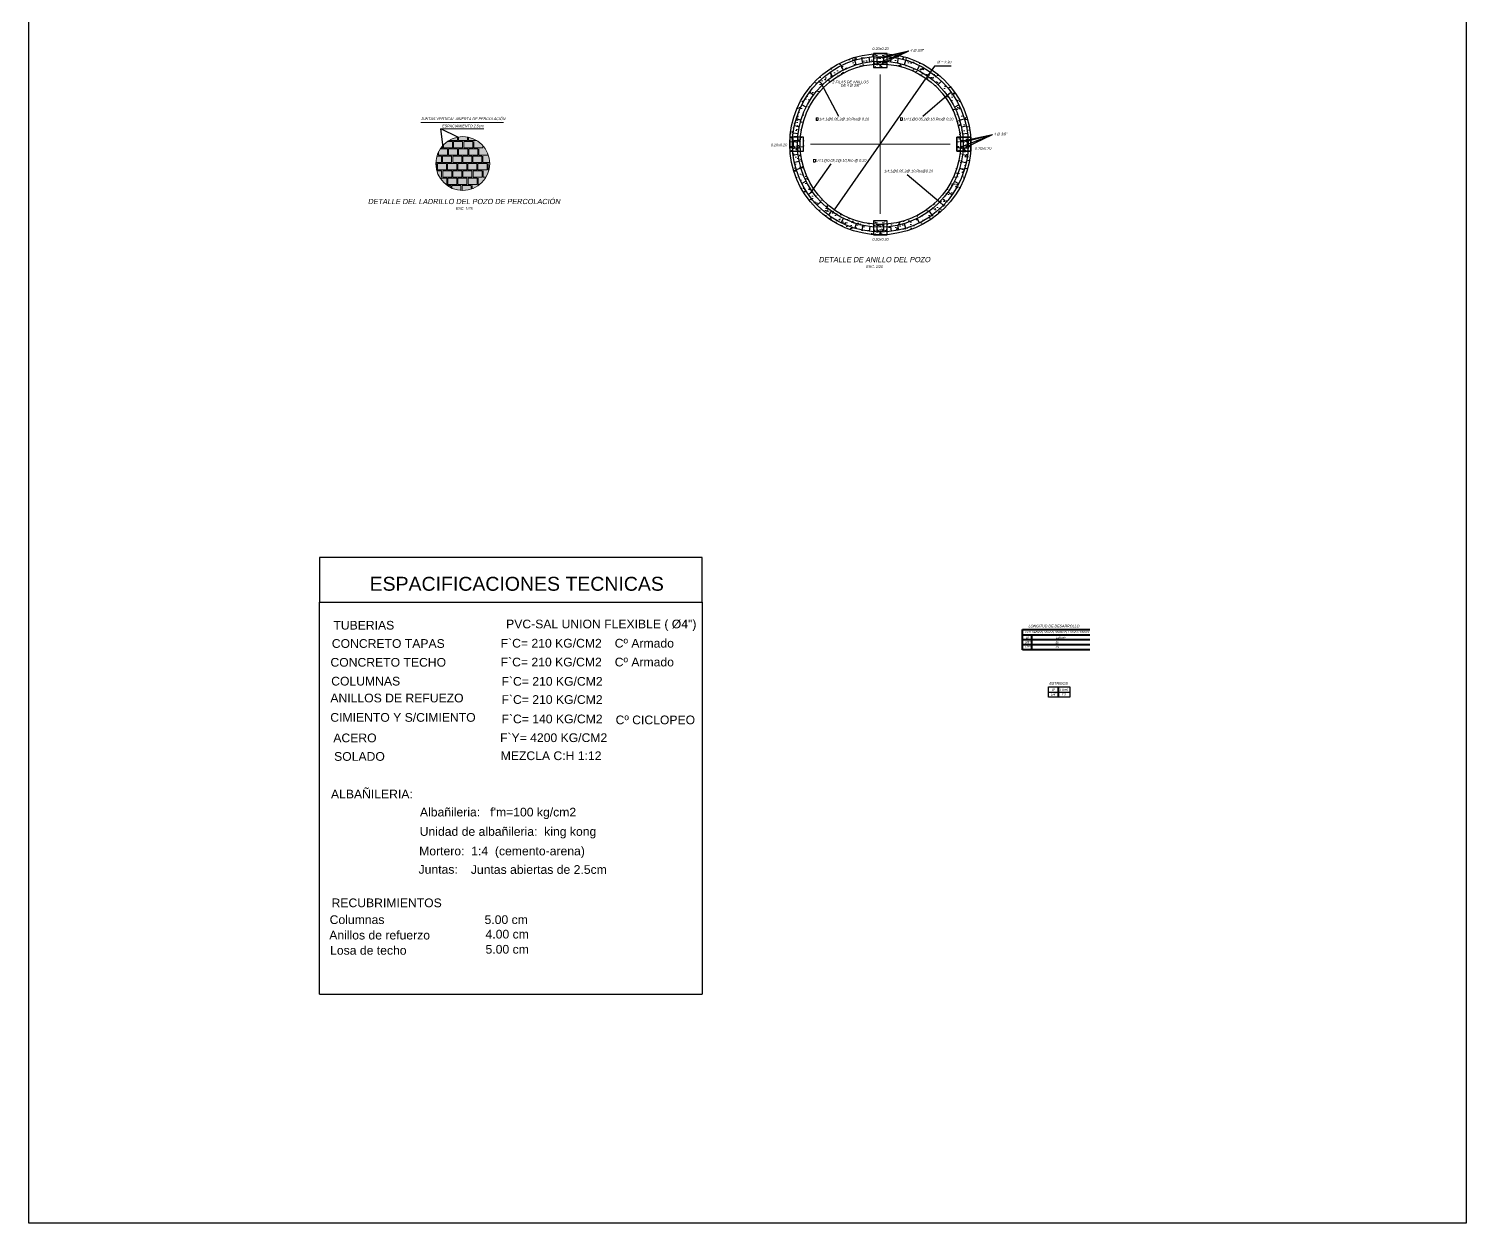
# Model space of a CAD drawing. Header units: metres. Extents: x 4293 to 4528, y 2596 to 2639.
# Drawn here: x 4455.47 to 4476.09, y 2603.57 to 2620.7 of the extents above; entities that cross this region are included whole.
import ezdxf
from ezdxf.enums import TextEntityAlignment as Align

# ---------------------------------------------------------------- set-up
doc = ezdxf.new("R2010")
doc.units = ezdxf.units.M
for name, color, linetype, lineweight in [('a. acero', 150, 'Continuous', 25), ('A. ESÈCIFICACIONES', 7, 'Continuous', 15), ('a. Ladrillos', 24, 'Continuous', 15), ('a. titulos', 106, 'Continuous', 25), ('A.Pen 0.3', 3, 'Continuous', 30), ('A.Texto', 180, 'Continuous', 5), ('cimiento', 6, 'Continuous', 30), ('concreto', 252, 'Continuous', 5), ('Cotas', 170, 'Continuous', 5), ('Muro', 7, 'Continuous', 40), ('Sombreados', 8, 'Continuous', 5)]:
    doc.layers.add(name, color=color, linetype=linetype, lineweight=lineweight)
doc.styles.add('ARIAL', font='arial.ttf', dxfattribs={"oblique": 10})
doc.styles.add('Cotas', font='arial.ttf', dxfattribs={"height": 0.2})
doc.styles.get("Standard").update_dxf_attribs({"font": 'simplex.shx'})
doc.dimstyles.new('Esc 1-25', dxfattribs={"dimscale": 0.25, "dimtxt": 0.15, "dimasz": 0.125, "dimexe": 0.1, "dimexo": 0.1, "dimgap": 0.15, "dimtad": 2, "dimtih": 1, "dimtoh": 1, "dimzin": 4, "dimdsep": 46, "dimtxsty": 'ARIAL', "dimblk": 'ARCHTICK', "dimcen": 0.5, "dimdle": 0.1, "dimadec": 0, "dimazin": 0, "dimtfac": 1, "dimtofl": 0, "dimtmove": 2, "dimatfit": 3, "dimfxl": 1, "dimtolj": 1, "dimtzin": 0, "dimarcsym": 1})
doc.dimstyles.new('Esc 1-25$3', dxfattribs={"dimscale": 0.25, "dimtxt": 0.15, "dimasz": 0.125, "dimexe": 0.1, "dimexo": 0.1, "dimgap": 0.15, "dimtad": 2, "dimtih": 1, "dimtoh": 1, "dimzin": 1, "dimdsep": 46, "dimtxsty": 'ARIAL', "dimcen": 0.5, "dimdle": 0.1, "dimadec": 0, "dimazin": 0, "dimtfac": 1, "dimtmove": 0, "dimatfit": 3, "dimfxl": 1, "dimtolj": 1, "dimtzin": 0, "dimarcsym": 1})
doc.dimstyles.new('ISO-25', dxfattribs={"dimtxt": 0.1, "dimasz": 0.1, "dimexe": 0.1, "dimexo": 0.075, "dimgap": 0.08, "dimtad": 2, "dimtih": 1, "dimtoh": 1, "dimzin": 1, "dimtxsty": 'Standard', "dimblk": 'ARCHTICK', "dimcen": 2.5, "dimadec": 0, "dimazin": 0, "dimtfac": 1, "dimtmove": 0, "dimatfit": 3, "dimfxl": 1, "dimarcsym": 0})

# ---------------------------------------------------------------- blocks, each defined once
blk = doc.blocks.new('_ArchTick')
at = {"color": 0, "linetype": 'ByBlock', "const_width": 0.15}
blk.add_lwpolyline([(-0.5, -0.5), (0.5, 0.5)], dxfattribs=at)
blk = doc.blocks.new('*D612')
at = {"layer": 'Cotas', "color": 0, "lineweight": -2, "transparency": 16777216}
for p, q in [((4468.463, 2620.165), (4468.36, 2620.018)), ((4468.705, 2620.165), (4468.463, 2620.165)), ((4467.03, 2618.103), (4468.343, 2619.992)), ((4467.013, 2618.077), (4466.995, 2618.051))]:
    blk.add_line(p, q, dxfattribs=at)
at = {"layer": 'Cotas', "color": 0, "transparency": 16777216}
for points in [[(4468.356, 2620.02), (4468.365, 2620.015), (4468.343, 2619.992)], [(4467.008, 2618.08), (4467.017, 2618.074), (4467.03, 2618.103)]]:
    blk.add_solid(points, dxfattribs=at)
at = {"layer": 'Defpoints', "color": 0, "transparency": 16777216}
for p in [(4468.343, 2619.992), (4467.03, 2618.103)]:
    blk.add_point(p, dxfattribs=at)
at = {"layer": 'Cotas', "color": 0, "transparency": 16777216, "insert": (4468.603, 2620.223), "char_height": 0.0375, "attachment_point": 5, "style": 'ARIAL'}
blk.add_mtext('\\A1;%%C = 2.30', dxfattribs=at)

msp = doc.modelspace()

# ---------------------------------------------------------------- hatches: boundary and pattern name
at = {"ltscale": 0.5}
h = msp.add_hatch(dxfattribs=at)
h.set_pattern_fill('DOTS', color=256, scale=0.08, style=0)
h.set_pattern_definition([(0, (4325.4008803, 2617.780406), (0.0025, 0.005), [0, -0.005])])
h.paths.add_polyline_path([(4461.754, 2618.784), (4461.624, 2618.784), (4461.624, 2618.769), (4461.754, 2618.769)])
h.paths.add_polyline_path([(4461.899, 2618.784), (4461.769, 2618.784), (4461.769, 2618.769), (4461.899, 2618.769)])
h.paths.add_polyline_path([(4462.044, 2618.784), (4461.914, 2618.784), (4461.914, 2618.769), (4462.044, 2618.769)])
h.paths.add_polyline_path([(4462.082, 2618.784), (4462.059, 2618.784), (4462.059, 2618.769), (4462.083, 2618.769, 0.009697)])
h.paths.add_polyline_path([(4461.477, 2618.994), (4461.381, 2618.994, 0.011726), (4461.371, 2618.979), (4461.477, 2618.979)])
h.paths.add_polyline_path([(4461.622, 2618.994), (4461.492, 2618.994), (4461.492, 2618.979), (4461.622, 2618.979)])
h.paths.add_polyline_path([(4461.767, 2618.994), (4461.637, 2618.994), (4461.637, 2618.979), (4461.767, 2618.979)])
h.paths.add_polyline_path([(4461.912, 2618.994), (4461.782, 2618.994), (4461.782, 2618.979), (4461.912, 2618.979)])
h.paths.add_polyline_path([(4462.011, 2618.994), (4461.927, 2618.994), (4461.927, 2618.979), (4462.021, 2618.979, 0.011726)])
h.paths.add_polyline_path([(4461.898, 2619.099), (4461.854, 2619.099), (4461.854, 2619.084), (4461.92, 2619.084, 0.017586)])
h.paths.add_polyline_path([(4461.839, 2619.099), (4461.709, 2619.099), (4461.709, 2619.084), (4461.839, 2619.084)])
h.paths.add_polyline_path([(4461.694, 2619.099), (4461.564, 2619.099), (4461.564, 2619.084), (4461.694, 2619.084)])
h.paths.add_polyline_path([(4461.549, 2619.099), (4461.494, 2619.099, 0.017586), (4461.471, 2619.084), (4461.549, 2619.084)])
h.paths.add_polyline_path([(4461.391, 2618.889), (4461.328, 2618.889, 0.010133), (4461.324, 2618.874), (4461.391, 2618.874)])
h.paths.add_polyline_path([(4461.536, 2618.889), (4461.406, 2618.889), (4461.406, 2618.874), (4461.536, 2618.874)])
h.paths.add_polyline_path([(4461.681, 2618.889), (4461.551, 2618.889), (4461.551, 2618.874), (4461.681, 2618.874)])
h.paths.add_polyline_path([(4461.826, 2618.889), (4461.696, 2618.889), (4461.696, 2618.874), (4461.826, 2618.874)])
h.paths.add_polyline_path([(4461.971, 2618.889), (4461.841, 2618.889), (4461.841, 2618.874), (4461.971, 2618.874)])
h.paths.add_polyline_path([(4462.064, 2618.889), (4461.986, 2618.889), (4461.986, 2618.874), (4462.068, 2618.874, 0.010133)])
h.paths.add_polyline_path([(4461.319, 2618.784), (4461.309, 2618.784, 0.009697), (4461.309, 2618.769), (4461.319, 2618.769)])
h.paths.add_polyline_path([(4461.464, 2618.784), (4461.334, 2618.784), (4461.334, 2618.769), (4461.464, 2618.769)])
h.paths.add_polyline_path([(4461.609, 2618.784), (4461.479, 2618.784), (4461.479, 2618.769), (4461.609, 2618.769)])
h.paths.add_polyline_path([(4461.393, 2618.679), (4461.32, 2618.679, 0.010019), (4461.324, 2618.664), (4461.393, 2618.664)])
h.paths.add_polyline_path([(4461.538, 2618.679), (4461.408, 2618.679), (4461.408, 2618.664), (4461.538, 2618.664)])
h.paths.add_polyline_path([(4461.683, 2618.679), (4461.553, 2618.679), (4461.553, 2618.664), (4461.683, 2618.664)])
h.paths.add_polyline_path([(4461.828, 2618.679), (4461.698, 2618.679), (4461.698, 2618.664), (4461.828, 2618.664)])
h.paths.add_polyline_path([(4461.973, 2618.679), (4461.828, 2618.679), (4461.828, 2618.664), (4461.973, 2618.664)])
h.paths.add_polyline_path([(4462.072, 2618.679), (4461.988, 2618.679), (4461.988, 2618.664), (4462.068, 2618.664, 0.010019)])
h.paths.add_polyline_path([(4461.525, 2618.469), (4461.452, 2618.469, 0.015997), (4461.471, 2618.454), (4461.525, 2618.454)])
h.paths.add_polyline_path([(4461.67, 2618.469), (4461.54, 2618.469), (4461.54, 2618.454), (4461.67, 2618.454)])
h.paths.add_polyline_path([(4461.815, 2618.469), (4461.685, 2618.469), (4461.685, 2618.454), (4461.815, 2618.454)])
h.paths.add_polyline_path([(4461.94, 2618.469), (4461.83, 2618.469), (4461.83, 2618.454), (4461.92, 2618.454, 0.015997)])
h.paths.add_polyline_path([(4461.466, 2618.574), (4461.362, 2618.574, 0.01138), (4461.371, 2618.559), (4461.466, 2618.559)])
h.paths.add_polyline_path([(4461.611, 2618.574), (4461.481, 2618.574), (4461.481, 2618.559), (4461.611, 2618.559)])
h.paths.add_polyline_path([(4461.756, 2618.574), (4461.626, 2618.574), (4461.626, 2618.559), (4461.756, 2618.559)])
h.paths.add_polyline_path([(4461.901, 2618.574), (4461.771, 2618.574), (4461.771, 2618.559), (4461.901, 2618.559)])
h.paths.add_polyline_path([(4462.03, 2618.574), (4461.916, 2618.574), (4461.916, 2618.559), (4462.021, 2618.559, 0.01138)])
at = {"layer": 'a. Ladrillos'}
h = msp.add_hatch(color=19, dxfattribs=at)
h.set_gradient(color1=(100, 32, 23), color2=(96, 30, 22), one_color=1, tint=0.23)
h.paths.add_polyline_path([(4461.78, 2619.147), (4461.78, 2619.099), (4461.898, 2619.099, 0.082368)])
h.paths.add_polyline_path([(4462.083, 2618.769), (4462.059, 2618.769), (4462.059, 2618.679), (4462.072, 2618.679, 0.058771)])
h.paths.add_polyline_path([(4462.044, 2618.769), (4461.914, 2618.769), (4461.914, 2618.679), (4462.044, 2618.679)])
h.paths.add_polyline_path([(4461.899, 2618.769), (4461.769, 2618.769), (4461.769, 2618.679), (4461.899, 2618.679)])
h.paths.add_polyline_path([(4461.754, 2618.769), (4461.624, 2618.769), (4461.624, 2618.679), (4461.754, 2618.679)])
h.paths.add_polyline_path([(4461.609, 2618.769), (4461.479, 2618.769), (4461.479, 2618.679), (4461.609, 2618.679)])
h.paths.add_polyline_path([(4461.464, 2618.769), (4461.334, 2618.769), (4461.334, 2618.679), (4461.464, 2618.679)])
h.paths.add_polyline_path([(4461.319, 2618.769), (4461.309, 2618.769, 0.057975), (4461.319, 2618.68)])
h.paths.add_polyline_path([(4462.068, 2618.664), (4461.988, 2618.664), (4461.988, 2618.574), (4462.03, 2618.574, 0.063448)])
h.paths.add_polyline_path([(4461.973, 2618.664), (4461.843, 2618.664), (4461.843, 2618.574), (4461.973, 2618.574)])
h.paths.add_polyline_path([(4461.828, 2618.664), (4461.698, 2618.664), (4461.698, 2618.574), (4461.828, 2618.574)])
h.paths.add_polyline_path([(4461.683, 2618.664), (4461.553, 2618.664), (4461.553, 2618.574), (4461.683, 2618.574)])
h.paths.add_polyline_path([(4461.538, 2618.664), (4461.408, 2618.664), (4461.408, 2618.574), (4461.538, 2618.574)])
h.paths.add_polyline_path([(4461.393, 2618.664), (4461.324, 2618.664, 0.063448), (4461.362, 2618.574), (4461.393, 2618.574)])
h.paths.add_polyline_path([(4461.815, 2618.454), (4461.685, 2618.454), (4461.685, 2618.382, 0.085494), (4461.815, 2618.401)])
h.paths.add_polyline_path([(4461.67, 2618.454), (4461.54, 2618.454), (4461.54, 2618.415, 0.087178), (4461.67, 2618.383)])
h.paths.add_polyline_path([(4461.525, 2618.454), (4461.471, 2618.454, 0.040374), (4461.525, 2618.422)])
h.paths.add_polyline_path([(4461.92, 2618.454), (4461.83, 2618.454), (4461.83, 2618.406, 0.066459)])
h.paths.add_polyline_path([(4462.021, 2618.559), (4461.916, 2618.559), (4461.916, 2618.469), (4461.94, 2618.469, 0.078589)])
h.paths.add_polyline_path([(4461.901, 2618.559), (4461.771, 2618.559), (4461.771, 2618.469), (4461.901, 2618.469)])
h.paths.add_polyline_path([(4461.756, 2618.559), (4461.626, 2618.559), (4461.626, 2618.469), (4461.756, 2618.469)])
h.paths.add_polyline_path([(4461.611, 2618.559), (4461.481, 2618.559), (4461.481, 2618.469), (4461.611, 2618.469)])
h.paths.add_polyline_path([(4461.466, 2618.559), (4461.371, 2618.559, 0.078589), (4461.452, 2618.469), (4461.466, 2618.469)])
h.paths.add_polyline_path([(4461.62, 2619.099), (4461.62, 2619.148, 0.088335), (4461.494, 2619.099)])
h.paths.add_polyline_path([(4461.765, 2619.099), (4461.765, 2619.15, 0.084625), (4461.635, 2619.151), (4461.635, 2619.099)])
h.paths.add_polyline_path([(4461.564, 2619.084), (4461.564, 2618.994), (4461.694, 2618.994), (4461.694, 2619.084)])
h.paths.add_polyline_path([(4461.549, 2618.994), (4461.549, 2619.084), (4461.471, 2619.084, 0.044773), (4461.419, 2619.039), (4461.419, 2618.994)])
h.paths.add_polyline_path([(4461.381, 2618.994), (4461.404, 2618.994), (4461.404, 2619.023, 0.023642)])
h.paths.add_polyline_path([(4461.839, 2618.994), (4461.839, 2619.084), (4461.709, 2619.084), (4461.709, 2618.994)])
h.paths.add_polyline_path([(4461.984, 2618.994), (4461.984, 2619.027, 0.055189), (4461.92, 2619.084), (4461.854, 2619.084), (4461.854, 2618.994)])
h.paths.add_polyline_path([(4461.999, 2618.994), (4462.011, 2618.994, 0.012532), (4461.999, 2619.01)])
h.paths.add_polyline_path([(4461.927, 2618.979), (4461.927, 2618.889), (4462.057, 2618.889), (4462.057, 2618.907, 0.052537), (4462.021, 2618.979)])
h.paths.add_polyline_path([(4461.782, 2618.979), (4461.782, 2618.889), (4461.912, 2618.889), (4461.912, 2618.979)])
h.paths.add_polyline_path([(4461.637, 2618.979), (4461.637, 2618.889), (4461.767, 2618.889), (4461.767, 2618.979)])
h.paths.add_polyline_path([(4461.492, 2618.979), (4461.492, 2618.889), (4461.622, 2618.889), (4461.622, 2618.979)])
h.paths.add_polyline_path([(4461.477, 2618.889), (4461.477, 2618.979), (4461.371, 2618.979, 0.031256), (4461.347, 2618.937), (4461.347, 2618.889)])
h.paths.add_polyline_path([(4461.332, 2618.901, 0.008398), (4461.328, 2618.889), (4461.332, 2618.889)])
h.paths.add_polyline_path([(4461.391, 2618.784), (4461.391, 2618.874), (4461.324, 2618.874, 0.059094), (4461.309, 2618.784)])
h.paths.add_polyline_path([(4461.536, 2618.784), (4461.536, 2618.874), (4461.406, 2618.874), (4461.406, 2618.784)])
h.paths.add_polyline_path([(4461.681, 2618.784), (4461.681, 2618.874), (4461.551, 2618.874), (4461.551, 2618.784)])
h.paths.add_polyline_path([(4461.826, 2618.784), (4461.826, 2618.874), (4461.696, 2618.874), (4461.696, 2618.784)])
h.paths.add_polyline_path([(4461.841, 2618.784), (4461.971, 2618.784), (4461.971, 2618.874), (4461.841, 2618.874)])
h.paths.add_polyline_path([(4461.986, 2618.784), (4462.082, 2618.784, 0.059094), (4462.068, 2618.874), (4461.986, 2618.874)])
at = {"layer": 'concreto', "ltscale": 0.5}
h = msp.add_hatch(dxfattribs=at)
h.set_pattern_fill('AR-CONC', color=256, scale=0.03, style=0)
h.set_pattern_definition([(50, (4245.93083, 2617.94729), (0.21517805, -0.01882564), [0.0225, -0.2475]), (355, (4245.93083, 2617.94729), (-0.0416254, 0.22565764), [0.018, -0.198]), (100.45144, (4245.94876, 2617.94572), (0.17355265, 0.206832), [0.01912206, -0.21034263]), (46.1842, (4245.93083, 2618.0073), (0.3201724, -0.0496558), [0.03375, -0.37125]), (96.63564, (4245.9575, 2618.00315), (0.2803986, 0.2922356), [0.0286831, -0.31551413]), (351.18416, (4245.93083, 2618.0073), (0.2803986, 0.2922356), [0.027, -0.297]), (21, (4245.96083, 2617.99229), (0.17907212, -0.12078567), [0.0225, -0.2475]), (326, (4245.96083, 2617.99229), (0.0729946, 0.21754501), [0.018, -0.198]), (71.45144, (4245.97575, 2617.98222), (0.25206671, 0.09675935), [0.01912206, -0.21034263]), (37.5, (4245.93083, 2617.94729), (0.003647957, 0.099868156), [0, -0.1956, 0, -0.201, 0, -0.19875]), (7.5, (4245.93083, 2617.94729), (0.07892086, 0.118323514), [0, -0.1146, 0, -0.1911, 0, -0.07575]), (327.5, (4245.86393, 2617.94729), (0.16014673, -0.006766462), [0, -0.075, 0, -0.234, 0, -0.3105]), (317.5, (4245.83393, 2617.94729), (0.17495585, 0.030031495), [0, -0.0975, 0, -0.1554, 0, -0.2205])])
h.paths.add_polyline_path([(4468.983, 2618.947), (4468.832, 2618.947, -0.364083), (4467.787, 2617.902), (4467.787, 2617.751, 0.369795)])
h.paths.add_polyline_path([(4466.541, 2618.947), (4466.39, 2618.947, 0.369795), (4467.587, 2617.751), (4467.587, 2617.902, -0.364083)])
h.paths.add_polyline_path([(4468.832, 2619.147), (4468.983, 2619.147, 0.369795), (4467.787, 2620.343), (4467.787, 2620.193, -0.364083)])
h.paths.add_polyline_path([(4467.587, 2620.193), (4467.587, 2620.343, 0.369795), (4466.39, 2619.147), (4466.541, 2619.147, -0.364083)])
h = msp.add_hatch(dxfattribs=at)
h.set_pattern_fill('AR-CONC', color=256, scale=0.02, style=0)
h.set_pattern_definition([(50, (4310.87685, 2616.69261), (0.14345204, -0.01255043), [0.015, -0.165]), (355, (4310.87685, 2616.69261), (-0.02775027, 0.15043843), [0.012, -0.132]), (100.4514, (4310.8888, 2616.69157), (0.11570188, 0.13788791), [0.01274804, -0.14022842]), (46.1842, (4310.87685, 2616.73261), (0.2134482, -0.0331038), [0.0225, -0.2475]), (96.6356, (4310.89463, 2616.72986), (0.18693254, 0.19482357), [0.01912206, -0.2103426]), (351.1842, (4310.87685, 2616.73261), (0.1869324, 0.19482372), [0.018, -0.198]), (21, (4310.89685, 2616.72261), (0.11938141, -0.08052378), [0.015, -0.165]), (326, (4310.89685, 2616.72261), (0.04866307, 0.14503001), [0.012, -0.132]), (71.4514, (4310.9068, 2616.7159), (0.16804453, 0.0645061), [0.01274804, -0.14022842]), (37.5, (4310.876846, 2616.692615), (0.002431971, 0.06657877), [0, -0.1304, 0, -0.134, 0, -0.1325]), (7.5, (4310.876846, 2616.692615), (0.052613907, 0.078882342), [0, -0.0764, 0, -0.1274, 0, -0.0505]), (327.5, (4310.832246, 2616.692615), (0.106764487, -0.004510974), [0, -0.05, 0, -0.156, 0, -0.207]), (317.5, (4310.81225, 2616.692615), (0.116637234, 0.020020996), [0, -0.065, 0, -0.1036, 0, -0.147])])
h.paths.add_polyline_path([(4467.786, 2620.344), (4467.587, 2620.344), (4467.587, 2620.147), (4467.787, 2620.147)])
h = msp.add_hatch(dxfattribs=at)
h.set_pattern_fill('AR-CONC', color=256, scale=0.02, style=0)
h.set_pattern_definition([(50, (4309.67685, 2615.49261), (0.14345204, -0.01255043), [0.015, -0.165]), (355, (4309.67685, 2615.49261), (-0.02775027, 0.15043843), [0.012, -0.132]), (100.4514, (4309.6888, 2615.49157), (0.11570188, 0.13788791), [0.01274804, -0.14022842]), (46.1842, (4309.67685, 2615.53261), (0.2134482, -0.0331038), [0.0225, -0.2475]), (96.6356, (4309.69463, 2615.52986), (0.18693254, 0.19482357), [0.01912206, -0.2103426]), (351.1842, (4309.67685, 2615.53261), (0.1869324, 0.19482372), [0.018, -0.198]), (21, (4309.69685, 2615.52261), (0.11938141, -0.08052378), [0.015, -0.165]), (326, (4309.69685, 2615.52261), (0.04866307, 0.14503001), [0.012, -0.132]), (71.4514, (4309.7068, 2615.5159), (0.16804453, 0.0645061), [0.01274804, -0.14022842]), (37.5, (4309.676846, 2615.492615), (0.002431971, 0.06657877), [0, -0.1304, 0, -0.134, 0, -0.1325]), (7.5, (4309.676846, 2615.492615), (0.052613907, 0.078882342), [0, -0.0764, 0, -0.1274, 0, -0.0505]), (327.5, (4309.632246, 2615.492615), (0.106764487, -0.004510974), [0, -0.05, 0, -0.156, 0, -0.207]), (317.5, (4309.61225, 2615.492615), (0.116637234, 0.020020996), [0, -0.065, 0, -0.1036, 0, -0.147])])
h.paths.add_polyline_path([(4466.587, 2619.147), (4466.39, 2619.147), (4466.39, 2618.948), (4466.587, 2618.947)])
h = msp.add_hatch(dxfattribs=at)
h.set_pattern_fill('AR-CONC', color=256, scale=0.02, style=0)
h.set_pattern_definition([(50, (4312.07685, 2615.49261), (0.14345204, -0.01255043), [0.015, -0.165]), (355, (4312.07685, 2615.49261), (-0.02775027, 0.15043843), [0.012, -0.132]), (100.4514, (4312.0888, 2615.49157), (0.11570188, 0.13788791), [0.01274804, -0.14022842]), (46.1842, (4312.07685, 2615.53261), (0.2134482, -0.0331038), [0.0225, -0.2475]), (96.6356, (4312.09463, 2615.52986), (0.18693254, 0.19482357), [0.01912206, -0.2103426]), (351.1842, (4312.07685, 2615.53261), (0.1869324, 0.19482372), [0.018, -0.198]), (21, (4312.09685, 2615.52261), (0.11938141, -0.08052378), [0.015, -0.165]), (326, (4312.09685, 2615.52261), (0.04866307, 0.14503001), [0.012, -0.132]), (71.4514, (4312.1068, 2615.5159), (0.16804453, 0.0645061), [0.01274804, -0.14022842]), (37.5, (4312.076846, 2615.492615), (0.002431971, 0.06657877), [0, -0.1304, 0, -0.134, 0, -0.1325]), (7.5, (4312.076846, 2615.492615), (0.052613907, 0.078882342), [0, -0.0764, 0, -0.1274, 0, -0.0505]), (327.5, (4312.032246, 2615.492615), (0.106764487, -0.004510974), [0, -0.05, 0, -0.156, 0, -0.207]), (317.5, (4312.01225, 2615.492615), (0.116637234, 0.020020996), [0, -0.065, 0, -0.1036, 0, -0.147])])
h.paths.add_polyline_path([(4468.983, 2619.147), (4468.787, 2619.147), (4468.787, 2618.947), (4468.983, 2618.947)])
h = msp.add_hatch(dxfattribs=at)
h.set_pattern_fill('AR-CONC', color=256, scale=0.02, style=0)
h.set_pattern_definition([(50, (4310.87685, 2614.29261), (0.14345204, -0.01255043), [0.015, -0.165]), (355, (4310.87685, 2614.29261), (-0.02775027, 0.15043843), [0.012, -0.132]), (100.4514, (4310.8888, 2614.29157), (0.11570188, 0.13788791), [0.01274804, -0.14022842]), (46.1842, (4310.87685, 2614.33261), (0.2134482, -0.0331038), [0.0225, -0.2475]), (96.6356, (4310.89463, 2614.32986), (0.18693254, 0.19482357), [0.01912206, -0.2103426]), (351.1842, (4310.87685, 2614.33261), (0.1869324, 0.19482372), [0.018, -0.198]), (21, (4310.89685, 2614.32261), (0.11938141, -0.08052378), [0.015, -0.165]), (326, (4310.89685, 2614.32261), (0.04866307, 0.14503001), [0.012, -0.132]), (71.4514, (4310.9068, 2614.3159), (0.16804453, 0.0645061), [0.01274804, -0.14022842]), (37.5, (4310.876846, 2614.292615), (0.002431971, 0.06657877), [0, -0.1304, 0, -0.134, 0, -0.1325]), (7.5, (4310.876846, 2614.292615), (0.052613907, 0.078882342), [0, -0.0764, 0, -0.1274, 0, -0.0505]), (327.5, (4310.832246, 2614.292615), (0.106764487, -0.004510974), [0, -0.05, 0, -0.156, 0, -0.207]), (317.5, (4310.81225, 2614.292615), (0.116637234, 0.020020996), [0, -0.065, 0, -0.1036, 0, -0.147])])
h.paths.add_polyline_path([(4467.787, 2617.947), (4467.587, 2617.947), (4467.587, 2617.751), (4467.787, 2617.751)])

# ---------------------------------------------------------------- linework, layer by layer
at = {"ltscale": 0.5}
msp.add_lwpolyline([(4455.469, 2633.06), (4476.094, 2633.06), (4476.094, 2603.569), (4455.469, 2603.569)], close=True, dxfattribs=at)
for radius in [1.3, 1.15]:
    msp.add_circle((4467.687, 2619.047), radius, dxfattribs=at)
at = {"layer": 'a. acero'}
for p, q in [((4467.341, 2620.186), (4467.321, 2620.253)), ((4467.438, 2620.211), (4467.423, 2620.279)), ((4467.537, 2620.228), (4467.528, 2620.297)), ((4467.837, 2620.228), (4467.845, 2620.297)), ((4467.935, 2620.211), (4467.95, 2620.279)), ((4468.032, 2620.186), (4468.052, 2620.253)), ((4467.003, 2620.021), (4466.963, 2620.079)), ((4467.154, 2620.112), (4467.123, 2620.174)), ((4468.219, 2620.112), (4468.25, 2620.174)), ((4468.37, 2620.021), (4468.411, 2620.079)), ((4466.859, 2619.902), (4466.81, 2619.952)), ((4468.515, 2619.902), (4468.563, 2619.952)), ((4466.622, 2619.579), (4466.559, 2619.611)), ((4466.727, 2619.751), (4466.67, 2619.792)), ((4468.646, 2619.751), (4468.703, 2619.792)), ((4468.751, 2619.579), (4468.814, 2619.611)), ((4466.548, 2619.393), (4466.481, 2619.413)), ((4468.825, 2619.393), (4468.892, 2619.413)), ((4466.506, 2619.197), (4466.437, 2619.206)), ((4466.523, 2619.296), (4466.454, 2619.311)), ((4468.85, 2619.296), (4468.919, 2619.311)), ((4468.867, 2619.197), (4468.936, 2619.206)), ((4466.506, 2618.897), (4466.437, 2618.888)), ((4466.523, 2618.799), (4466.454, 2618.784)), ((4468.846, 2618.799), (4468.915, 2618.784)), ((4468.863, 2618.897), (4468.933, 2618.888)), ((4466.548, 2618.702), (4466.481, 2618.681)), ((4468.821, 2618.702), (4468.888, 2618.681)), ((4466.622, 2618.515), (4466.559, 2618.484)), ((4466.713, 2618.364), (4466.655, 2618.323)), ((4468.657, 2618.364), (4468.714, 2618.323)), ((4468.747, 2618.515), (4468.81, 2618.484)), ((4466.832, 2618.219), (4466.782, 2618.171)), ((4468.537, 2618.219), (4468.588, 2618.171)), ((4466.983, 2618.087), (4466.942, 2618.031)), ((4467.154, 2617.983), (4467.123, 2617.92)), ((4468.215, 2617.983), (4468.246, 2617.92)), ((4468.386, 2618.087), (4468.427, 2618.031)), ((4467.341, 2617.909), (4467.321, 2617.842)), ((4467.438, 2617.884), (4467.423, 2617.815)), ((4467.537, 2617.867), (4467.528, 2617.797)), ((4467.833, 2617.867), (4467.841, 2617.797)), ((4467.931, 2617.884), (4467.946, 2617.815)), ((4468.028, 2617.909), (4468.049, 2617.842))]:
    msp.add_line(p, q, dxfattribs=at)
for points in [[(4467.637, 2620.288), (4467.637, 2620.207)], [(4467.727, 2620.297), (4467.646, 2620.297)], [(4467.737, 2620.207), (4467.737, 2620.288)], [(4467.646, 2620.197), (4467.727, 2620.197)], [(4466.437, 2619.088), (4466.437, 2619.007)], [(4466.527, 2619.097), (4466.446, 2619.097)], [(4466.446, 2618.997), (4466.527, 2618.997)], [(4466.537, 2619.007), (4466.537, 2619.088)], [(4468.837, 2619.088), (4468.837, 2619.007)], [(4468.927, 2619.097), (4468.846, 2619.097)], [(4468.846, 2618.997), (4468.927, 2618.997)], [(4468.937, 2619.007), (4468.937, 2619.088)], [(4467.637, 2617.888), (4467.637, 2617.807)], [(4467.727, 2617.897), (4467.646, 2617.897)], [(4467.646, 2617.797), (4467.727, 2617.797)], [(4467.737, 2617.807), (4467.737, 2617.888)]]:
    msp.add_lwpolyline(points, dxfattribs=at)
for centre, radius in [((4467.687, 2619.047), 1.26), ((4467.687, 2619.047), 1.19), ((4467.646, 2620.288), 0.00953), ((4467.646, 2620.207), 0.00953), ((4467.727, 2620.288), 0.00953), ((4467.727, 2620.207), 0.00953), ((4466.446, 2619.088), 0.00953), ((4466.446, 2619.007), 0.00953), ((4466.527, 2619.088), 0.00953), ((4466.527, 2619.007), 0.00953), ((4468.846, 2619.088), 0.00953), ((4468.846, 2619.007), 0.00953), ((4468.927, 2619.088), 0.00953), ((4468.927, 2619.007), 0.00953), ((4467.646, 2617.888), 0.00953), ((4467.646, 2617.807), 0.00953), ((4467.727, 2617.888), 0.00953), ((4467.727, 2617.807), 0.00953)]:
    msp.add_circle(centre, radius, dxfattribs=at)
at = {"layer": 'a. Ladrillos'}
for points in [[(4461.371, 2618.979), (4461.477, 2618.979), (4461.477, 2618.889), (4461.347, 2618.889)], [(4461.404, 2619.023), (4461.404, 2618.994), (4461.381, 2618.994)], [(4461.471, 2619.084), (4461.549, 2619.084), (4461.549, 2618.994), (4461.419, 2618.994), (4461.419, 2619.039)], [(4461.492, 2618.979), (4461.622, 2618.979), (4461.622, 2618.889), (4461.492, 2618.889), (4461.492, 2618.979)], [(4461.62, 2619.148), (4461.62, 2619.099), (4461.494, 2619.099)], [(4461.564, 2619.084), (4461.694, 2619.084), (4461.694, 2618.994), (4461.564, 2618.994), (4461.564, 2619.084)], [(4461.765, 2619.15), (4461.765, 2619.099), (4461.635, 2619.099), (4461.635, 2619.151)], [(4461.637, 2618.979), (4461.767, 2618.979), (4461.767, 2618.889), (4461.637, 2618.889), (4461.637, 2618.979)], [(4461.709, 2619.084), (4461.839, 2619.084), (4461.839, 2618.994), (4461.709, 2618.994), (4461.709, 2619.084)], [(4461.898, 2619.099), (4461.78, 2619.099), (4461.78, 2619.147)], [(4461.782, 2618.979), (4461.912, 2618.979), (4461.912, 2618.889), (4461.782, 2618.889), (4461.782, 2618.979)], [(4461.984, 2619.027), (4461.984, 2618.994), (4461.854, 2618.994), (4461.854, 2619.084)], [(4462.057, 2618.907), (4462.057, 2618.889), (4461.927, 2618.889), (4461.927, 2618.979)], [(4461.324, 2618.874), (4461.391, 2618.874), (4461.391, 2618.784), (4461.309, 2618.784)], [(4461.309, 2618.769), (4461.319, 2618.769), (4461.319, 2618.679)], [(4461.334, 2618.769), (4461.464, 2618.769), (4461.464, 2618.679), (4461.334, 2618.679), (4461.334, 2618.769)], [(4461.347, 2618.889), (4461.347, 2618.937)], [(4461.406, 2618.874), (4461.536, 2618.874), (4461.536, 2618.784), (4461.406, 2618.784), (4461.406, 2618.874)], [(4461.479, 2618.769), (4461.609, 2618.769), (4461.609, 2618.679), (4461.479, 2618.679), (4461.479, 2618.769)], [(4461.551, 2618.874), (4461.681, 2618.874), (4461.681, 2618.784), (4461.551, 2618.784), (4461.551, 2618.874)], [(4461.624, 2618.769), (4461.754, 2618.769), (4461.754, 2618.679), (4461.624, 2618.679), (4461.624, 2618.769)], [(4461.696, 2618.874), (4461.826, 2618.874), (4461.826, 2618.784), (4461.696, 2618.784), (4461.696, 2618.874)], [(4461.769, 2618.769), (4461.899, 2618.769), (4461.899, 2618.679), (4461.769, 2618.679), (4461.769, 2618.769)], [(4461.841, 2618.874), (4461.971, 2618.874), (4461.971, 2618.784), (4461.841, 2618.784), (4461.841, 2618.874)], [(4461.914, 2618.769), (4462.044, 2618.769), (4462.044, 2618.679), (4461.914, 2618.679), (4461.914, 2618.769)], [(4462.082, 2618.784), (4461.986, 2618.784), (4461.986, 2618.874)], [(4462.072, 2618.679), (4462.059, 2618.679), (4462.059, 2618.769)], [(4461.324, 2618.664), (4461.393, 2618.664), (4461.393, 2618.574)], [(4461.371, 2618.559), (4461.466, 2618.559), (4461.466, 2618.469), (4461.452, 2618.469)], [(4461.408, 2618.664), (4461.538, 2618.664), (4461.538, 2618.574), (4461.408, 2618.574), (4461.408, 2618.664)], [(4461.481, 2618.559), (4461.611, 2618.559), (4461.611, 2618.469), (4461.481, 2618.469), (4461.481, 2618.559)], [(4461.553, 2618.664), (4461.683, 2618.664), (4461.683, 2618.574), (4461.553, 2618.574), (4461.553, 2618.664)], [(4461.626, 2618.559), (4461.756, 2618.559), (4461.756, 2618.469), (4461.626, 2618.469), (4461.626, 2618.559)], [(4461.698, 2618.664), (4461.828, 2618.664), (4461.828, 2618.574), (4461.698, 2618.574), (4461.698, 2618.664)], [(4461.771, 2618.559), (4461.901, 2618.559), (4461.901, 2618.469), (4461.771, 2618.469), (4461.771, 2618.559)], [(4461.843, 2618.664), (4461.973, 2618.664), (4461.973, 2618.574), (4461.843, 2618.574), (4461.843, 2618.664)], [(4461.94, 2618.469), (4461.916, 2618.469), (4461.916, 2618.559)], [(4462.03, 2618.574), (4461.988, 2618.574), (4461.988, 2618.664)], [(4461.471, 2618.454), (4461.525, 2618.454), (4461.525, 2618.422)], [(4461.54, 2618.454), (4461.67, 2618.454), (4461.67, 2618.383)], [(4461.54, 2618.415), (4461.54, 2618.454)], [(4461.685, 2618.454), (4461.815, 2618.454), (4461.815, 2618.401)], [(4461.685, 2618.382), (4461.685, 2618.454)], [(4461.83, 2618.406), (4461.83, 2618.454)]]:
    msp.add_lwpolyline(points, dxfattribs=at)
msp.add_circle((4461.696, 2618.769), 0.387, dxfattribs=at)
at = {"layer": 'A.Pen 0.3'}
msp.add_line((4470.098, 2611.187), (4470.405, 2611.187), dxfattribs=at)
at = {"layer": 'A.Pen 0.3', "color": 5}
msp.add_lwpolyline([(4459.641, 2612.477), (4465.132, 2612.477), (4465.132, 2613.119), (4459.641, 2613.119)], close=True, dxfattribs=at)
for points in [[(4459.641, 2606.853), (4459.641, 2612.477), (4465.132, 2612.477), (4465.132, 2606.853)], [(4459.641, 2606.853), (4465.132, 2606.853)]]:
    msp.add_lwpolyline(points, dxfattribs=at)
at = {"layer": 'A.Pen 0.3'}
msp.add_lwpolyline([(4470.098, 2611.262), (4470.405, 2611.262), (4470.405, 2611.114), (4470.098, 2611.114)], close=True, dxfattribs=at)
at = {"layer": 'A.Texto'}
for p, q in [((4466.794, 2619.423), (4466.764, 2619.423)), ((4466.764, 2619.423), (4466.764, 2619.387)), ((4466.764, 2619.387), (4466.789, 2619.387)), ((4466.769, 2619.431), (4466.769, 2619.391)), ((4466.769, 2619.391), (4466.794, 2619.391)), ((4466.794, 2619.391), (4466.794, 2619.423)), ((4468.003, 2619.423), (4467.974, 2619.423)), ((4467.974, 2619.423), (4467.974, 2619.387)), ((4467.974, 2619.387), (4467.999, 2619.387)), ((4467.978, 2619.431), (4467.978, 2619.391)), ((4467.978, 2619.391), (4468.003, 2619.391)), ((4468.003, 2619.391), (4468.003, 2619.423)), ((4466.755, 2618.826), (4466.726, 2618.826)), ((4466.726, 2618.826), (4466.726, 2618.791)), ((4466.726, 2618.791), (4466.751, 2618.791)), ((4466.73, 2618.834), (4466.73, 2618.795)), ((4466.73, 2618.795), (4466.755, 2618.795)), ((4466.755, 2618.795), (4466.755, 2618.826))]:
    msp.add_line(p, q, dxfattribs=at)
at = {"layer": 'A.Texto', "ltscale": 0.005}
msp.add_line((4461.094, 2619.357), (4462.278, 2619.357), dxfattribs=at)
msp.add_lwpolyline([(4461.379, 2619.267), (4461.999, 2619.267)], dxfattribs=at)
at = {"layer": 'cimiento'}
for points in [[(4467.787, 2620.147), (4467.787, 2620.347), (4467.587, 2620.347), (4467.587, 2620.147)], [(4466.587, 2618.947), (4466.587, 2619.147), (4466.387, 2619.147), (4466.387, 2618.947)], [(4468.987, 2618.947), (4468.987, 2619.147), (4468.787, 2619.147), (4468.787, 2618.947)], [(4468.787, 2618.947), (4468.787, 2619.147), (4468.987, 2619.147), (4468.987, 2618.947)], [(4468.787, 2619.147), (4468.787, 2618.947), (4468.987, 2618.947), (4468.987, 2619.147)], [(4467.787, 2617.747), (4467.787, 2617.947), (4467.587, 2617.947), (4467.587, 2617.747)]]:
    msp.add_lwpolyline(points, close=True, dxfattribs=at)
at = {"layer": 'Muro'}
for p, q in [((4469.726, 2612.086), (4470.692, 2612.086)), ((4469.726, 2611.794), (4469.726, 2612.086)), ((4469.726, 2612.009), (4470.692, 2612.009)), ((4469.857, 2612.009), (4469.857, 2611.794)), ((4470.692, 2611.939), (4469.726, 2611.939)), ((4470.692, 2611.864), (4469.726, 2611.864)), ((4470.692, 2611.794), (4469.726, 2611.794)), ((4470.237, 2611.262), (4470.237, 2611.114))]:
    msp.add_line(p, q, dxfattribs=at)
at = {"layer": 'Sombreados'}
for p, q in [((4467.687, 2620.047), (4467.687, 2618.047)), ((4466.687, 2619.047), (4468.687, 2619.047))]:
    msp.add_line(p, q, dxfattribs=at)

# ---------------------------------------------------------------- texts
at = {"layer": 'A. ESÈCIFICACIONES', "attachment_point": 5, "style": 'Cotas'}
for s, insert, char_height in [('ESPACIFICACIONES TECNICAS', (4462.47, 2612.74), 0.2), ('TUBERIAS', (4460.276, 2612.146), 0.125), ('PVC-SAL UNION FLEXIBLE ( Ø4")', (4463.683, 2612.146), 0.125), ('F`C= 210 KG/CM2', (4462.965, 2611.888), 0.125), ('Cº Armado', (4464.301, 2611.888), 0.125), ('CONCRETO TAPAS', (4460.627, 2611.884), 0.125), ('CONCRETO TECHO', (4460.627, 2611.614), 0.125), ('F`C= 210 KG/CM2', (4462.965, 2611.618), 0.125), ('Cº Armado', (4464.301, 2611.618), 0.125), ('COLUMNAS', (4460.303, 2611.344), 0.125), ('{\\fArial|b0|i0|c186|p34;F`C= }210{\\fArial|b0|i0|c186|p34; KG/CM2}', (4462.977, 2611.341), 0.125), ('ANILLOS DE REFUEZO', (4460.752, 2611.102), 0.125), ('{\\fArial|b0|i0|c186|p34;F`C= }210{\\fArial|b0|i0|c186|p34; KG/CM2}', (4462.977, 2611.08), 0.125), ('CIMIENTO Y S/CIMIENTO', (4460.838, 2610.824), 0.125), ('F`C= 140 KG/CM2', (4462.977, 2610.802), 0.125), ('Cº CICLOPEO', (4464.459, 2610.788), 0.125), ('ACERO ', (4460.149, 2610.53), 0.125), ('F`Y= 4200 KG/CM2', (4463, 2610.533), 0.125), ('SOLADO', (4460.214, 2610.264), 0.125), ('MEZCLA C:H 1:12', (4462.963, 2610.274), 0.125), ('ALBAÑILERIA:', (4460.392, 2609.725), 0.125), ("Albañileria:   f'm=100 kg/cm2", (4462.202, 2609.448), 0.125), ('Unidad de albañileria:  king kong', (4462.345, 2609.17), 0.125), ('Mortero:  1:4  (cemento-arena)', (4462.259, 2608.89), 0.125), ('Juntas:', (4461.343, 2608.644), 0.125), ('Juntas abiertas de 2.5cm', (4462.787, 2608.642), 0.125), ('RECUBRIMIENTOS', (4460.604, 2608.164), 0.125), ('Columnas', (4460.179, 2607.923), 0.125), ('5.00 cm', (4462.319, 2607.923), 0.125), ('Anillos de refuerzo', (4460.503, 2607.701), 0.125), ('4.00 cm', (4462.333, 2607.715), 0.125), ('Losa de techo', (4460.341, 2607.483), 0.125), ('5.00 cm', (4462.333, 2607.498), 0.125)]:
    msp.add_mtext(s, dxfattribs=dict(at, insert=insert, char_height=char_height))
at = {"layer": 'a. titulos', "style": 'ARIAL', "oblique": 10}
for s, height, p in [('DETALLE DEL LADRILLO DEL POZO DE PERCOLACIÓN', 0.075, (4461.714, 2618.225)), ('ESC. 1/25', 0.038, (4461.714, 2618.125)), ('DETALLE DE ANILLO DEL POZO', 0.075, (4467.603, 2617.392)), ('ESC. 1/25', 0.038, (4467.603, 2617.292))]:
    msp.add_text(s, height=height, dxfattribs=at).set_placement(p, align=Align.MIDDLE_CENTER)
at = {"layer": 'A.Texto', "ltscale": 0.005, "style": 'ARIAL', "oblique": 10}
for s, p in [('0.20x0.20', (4467.687, 2620.416)), ('4 %%C 3/8"', (4468.213, 2620.392)), ('2 FILAS DE ANILLOS', (4467.257, 2619.94)), ('DE 4 %%C 3/8"', (4467.257, 2619.89)), ('1/4:1@0.05,2@.10,Rto@ 0.20', (4467.165, 2619.407)), ('1/4:1@0.05,2@.10,Rto@ 0.20', (4468.375, 2619.407)), ('4 %%C 3/8"', (4469.413, 2619.192)), ('0.20x0.20', (4466.232, 2619.037)), ('0.20x0.20', (4469.161, 2618.985)), ('1/4:1@0.05,2@.10,Rto @ 0.20', (4467.119, 2618.814)), ('1/4:1@0.05,2@.10,Rto@0.20', (4468.09, 2618.661)), ('0.20x0.20', (4467.687, 2617.683))]:
    msp.add_text(s, height=0.038, dxfattribs=at).set_placement(p, align=Align.MIDDLE_CENTER)
for s, p in [('JUNTAS VERTICAL ABIERTA DE PERCOLACIÓN', (4461.094, 2619.411)), ('ESPACIAMIENTO 2.5cm', (4461.398, 2619.308))]:
    msp.add_text(s, height=0.038, dxfattribs=at).set_placement(p, align=Align.MIDDLE_LEFT)
at = {"layer": 'A.Texto', "style": 'ARIAL', "oblique": 10}
for s, height, p in [('COLUMNAS, VIGAS, MUROS, LOSAS TAPAS', 0.03125, (4469.766, 2612.034)), ('%%C', 0.0312, (4469.777, 2611.954)), ('LONGITUD DE DESARROLLO', 0.0375, (4469.811, 2612.116)), ('            Ld(cm)', 0.03125, (4470.059, 2611.954)), ('3/8"', 0.0312, (4469.759, 2611.888)), ('1/2"', 0.0312, (4469.759, 2611.819)), ('20', 0.0312, (4470.198, 2611.887)), ('25', 0.0312, (4470.198, 2611.819)), ('ESTRIBOS', 0.0375, (4470.11, 2611.294)), ('1/4"', 0.0312, (4470.131, 2611.139)), ('%%C', 0.0312, (4470.149, 2611.208)), ('L (cm)', 0.0312, (4470.258, 2611.208)), ('7.5', 0.0312, (4470.287, 2611.139))]:
    msp.add_text(s, height=height, dxfattribs=at).set_placement(p)

# ---------------------------------------------------------------- dimensions: what is measured, and where the dimension line sits
at = {"layer": 'Cotas'}
dim = msp.add_diameter_dim_2p(p1=(4467.03, 2618.103), p2=(4468.343, 2619.992), dimstyle='Esc 1-25$3', override={"dimpost": '%%C = <>'}, dxfattribs=at)
dim.commit()
dim.dimension.update_dxf_attribs({"geometry": '*D612', "text_midpoint": (4468.603, 2620.165), "dimtype": 163})

# ---------------------------------------------------------------- leaders
at = {"layer": 'A.Texto', "ltscale": 0.005}
for points, dimstyle, override in [([(4467.646, 2620.288), (4468.097, 2620.387)], 'Esc 1-25', {"dimgap": 0.15, "dimtad": 0}), ([(4467.646, 2620.207), (4468.097, 2620.387)], 'Esc 1-25', {"dimgap": 0.15, "dimtad": 0}), ([(4467.727, 2620.288), (4468.097, 2620.387)], 'Esc 1-25', {"dimgap": 0.15, "dimtad": 0}), ([(4467.727, 2620.207), (4468.097, 2620.387)], 'Esc 1-25', {"dimgap": 0.15, "dimtad": 0}), ([(4466.834, 2619.927), (4467.087, 2619.448)], 'Esc 1-25', {"dimgap": 0.15, "dimtad": 0}), ([(4468.675, 2619.771), (4468.298, 2619.444)], 'Esc 1-25', {"dimgap": 0.15, "dimtad": 0}), ([(4461.627, 2619.15), (4461.379, 2619.267)], 'ISO-25', {"dimasz": 0.02, "dimtad": 0}), ([(4461.413, 2619.005), (4461.379, 2619.267)], 'ISO-25', {"dimasz": 0.02, "dimtad": 0}), ([(4468.846, 2619.088), (4469.297, 2619.187)], 'Esc 1-25', {"dimgap": 0.15, "dimtad": 0}), ([(4468.846, 2619.007), (4469.297, 2619.187)], 'Esc 1-25', {"dimgap": 0.15, "dimtad": 0}), ([(4468.927, 2619.088), (4469.297, 2619.187)], 'Esc 1-25', {"dimgap": 0.15, "dimtad": 0}), ([(4468.927, 2619.007), (4469.297, 2619.187)], 'Esc 1-25', {"dimgap": 0.15, "dimtad": 0}), ([(4466.684, 2618.343), (4466.981, 2618.766)], 'Esc 1-25', {"dimgap": 0.15, "dimtad": 0}), ([(4468.562, 2618.195), (4468.073, 2618.608)], 'Esc 1-25', {"dimgap": 0.15, "dimtad": 0})]:
    msp.add_leader(points, dimstyle=dimstyle, override=override, dxfattribs=at)

doc.saveas('drawing.dxf')
